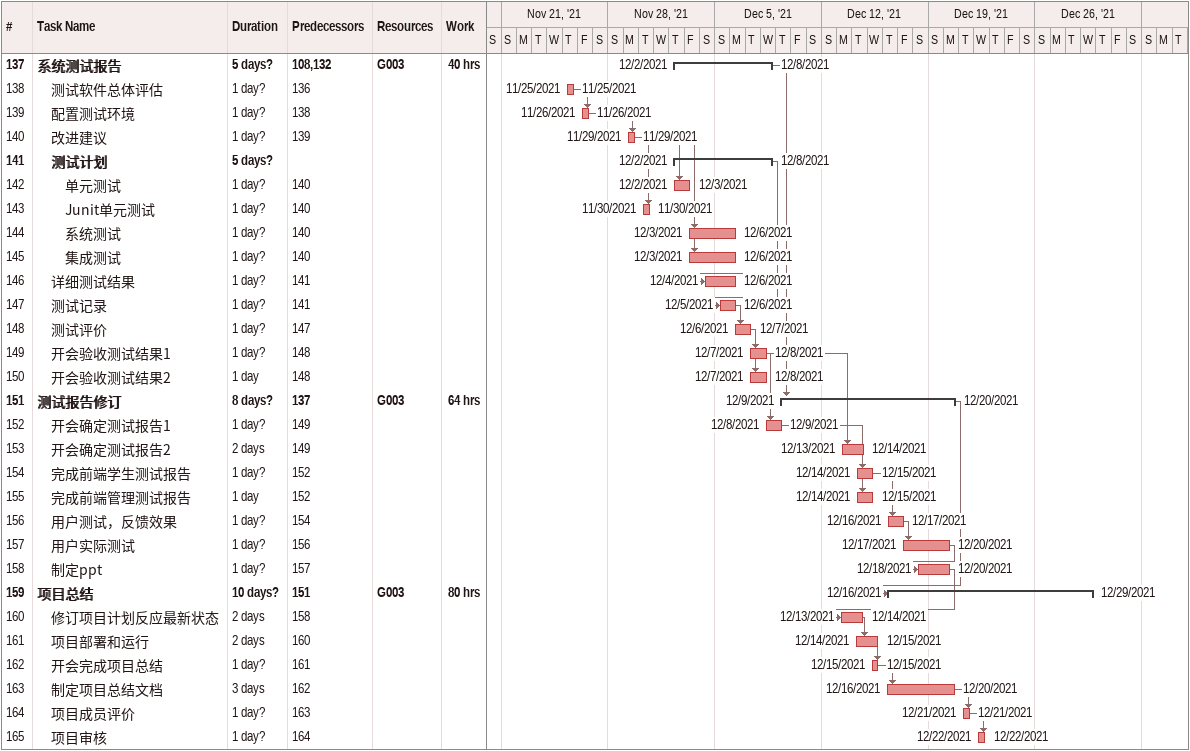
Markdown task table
| ID | Level | Task | Duration | Start | Finish | Predecessors | Resources | Work (h) |
|---|---|---|---|---|---|---|---|---|
| 137 | 1 | **系统测试报告** | 5d? | 2021-12-02 | 2021-12-08 | 108, 132 | G003 | 40 |
| 138 | 2 | 测试软件总体评估 | 1d? | 2021-11-25 | 2021-11-25 | 136 |  |  |
| 139 | 2 | 配置测试环境 | 1d? | 2021-11-26 | 2021-11-26 | 138 |  |  |
| 140 | 2 | 改进建议 | 1d? | 2021-11-29 | 2021-11-29 | 139 |  |  |
| 141 | 2 | **测试计划** | 5d? | 2021-12-02 | 2021-12-08 |  |  |  |
| 142 | 3 | 单元测试 | 1d? | 2021-12-02 | 2021-12-03 | 140 |  |  |
| 143 | 3 | Junit单元测试 | 1d? | 2021-11-30 | 2021-11-30 | 140 |  |  |
| 144 | 3 | 系统测试 | 1d? | 2021-12-03 | 2021-12-06 | 140 |  |  |
| 145 | 3 | 集成测试 | 1d? | 2021-12-03 | 2021-12-06 | 140 |  |  |
| 146 | 2 | 详细测试结果 | 1d? | 2021-12-04 | 2021-12-06 | 141 |  |  |
| 147 | 2 | 测试记录 | 1d? | 2021-12-05 | 2021-12-06 | 141 |  |  |
| 148 | 2 | 测试评价 | 1d? | 2021-12-06 | 2021-12-07 | 147 |  |  |
| 149 | 2 | 开会验收测试结果1 | 1d? | 2021-12-07 | 2021-12-08 | 148 |  |  |
| 150 | 2 | 开会验收测试结果2 | 1d | 2021-12-07 | 2021-12-08 | 148 |  |  |
| 151 | 1 | **测试报告修订** | 8d? | 2021-12-09 | 2021-12-20 | 137 | G003 | 64 |
| 152 | 2 | 开会确定测试报告1 | 1d? | 2021-12-08 | 2021-12-09 | 149 |  |  |
| 153 | 2 | 开会确定测试报告2 | 2d | 2021-12-13 | 2021-12-14 | 149 |  |  |
| 154 | 2 | 完成前端学生测试报告 | 1d? | 2021-12-14 | 2021-12-15 | 152 |  |  |
| 155 | 2 | 完成前端管理测试报告 | 1d | 2021-12-14 | 2021-12-15 | 152 |  |  |
| 156 | 2 | 用户测试，反馈效果 | 1d? | 2021-12-16 | 2021-12-17 | 154 |  |  |
| 157 | 2 | 用户实际测试 | 1d? | 2021-12-17 | 2021-12-20 | 156 |  |  |
| 158 | 2 | 制定ppt | 1d? | 2021-12-18 | 2021-12-20 | 157 |  |  |
| 159 | 1 | **项目总结** | 10d? | 2021-12-16 | 2021-12-29 | 151 | G003 | 80 |
| 160 | 2 | 修订项目计划反应最新状态 | 2d | 2021-12-13 | 2021-12-14 | 158 |  |  |
| 161 | 2 | 项目部署和运行 | 2d | 2021-12-14 | 2021-12-15 | 160 |  |  |
| 162 | 2 | 开会完成项目总结 | 1d? | 2021-12-15 | 2021-12-15 | 161 |  |  |
| 163 | 2 | 制定项目总结文档 | 3d | 2021-12-16 | 2021-12-20 | 162 |  |  |
| 164 | 2 | 项目成员评价 | 1d? | 2021-12-21 | 2021-12-21 | 163 |  |  |
| 165 | 2 | 项目审核 | 1d? | 2021-12-22 | 2021-12-22 | 164 |  |  |
